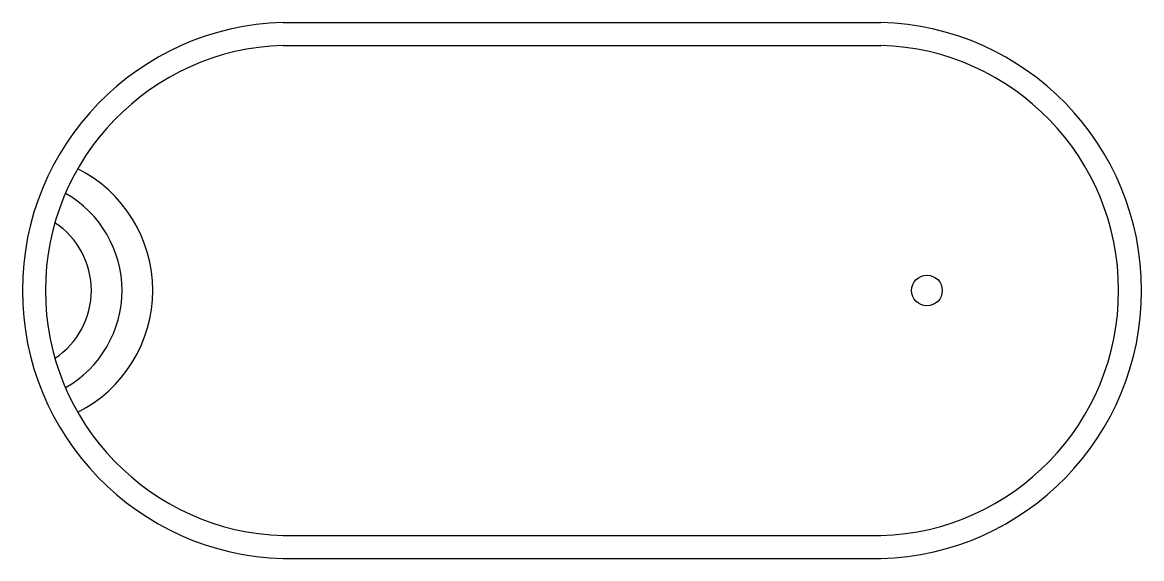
# Model space of a CAD drawing. Extents: x -98 to 323, y 0 to 202.
import ezdxf

# ---------------------------------------------------------------- set-up
doc = ezdxf.new("R2010")
doc.units = 0
doc.header["$MEASUREMENT"] = 0
doc.layers.get('0').update_dxf_attribs({"linetype": 'CONTINUOUS'})

msp = doc.modelspace()

# ---------------------------------------------------------------- linework, layer by layer
for p, q in [((0, 201.6), (224.64, 201.6)), ((0, 192.96), (224.64, 192.96)), ((0, 8.64), (224.64, 8.64)), ((0, 0), (224.64, 0))]:
    msp.add_line(p, q)
msp.add_circle((241.92, 100.8), 5.76)
for centre, radius, start, end in [((2.92, 100.8), 100.84, 91.6606, 268.3394), ((221.72, 100.8), 100.84, 271.6606, 88.3394), ((2.93, 100.8), 92.21, 91.8188, 268.1812), ((221.71, 100.8), 92.21, 271.8188, 88.1812), ((-100.22, 100.8), 51.26, 296.7711, 63.2277), ((-102.42, 100.8), 41.94, 299.5101, 60.5211), ((-102.53, 100.8), 30.53, 303.4315, 56.5415)]:
    msp.add_arc(centre, radius, start, end)

doc.saveas('drawing.dxf')
